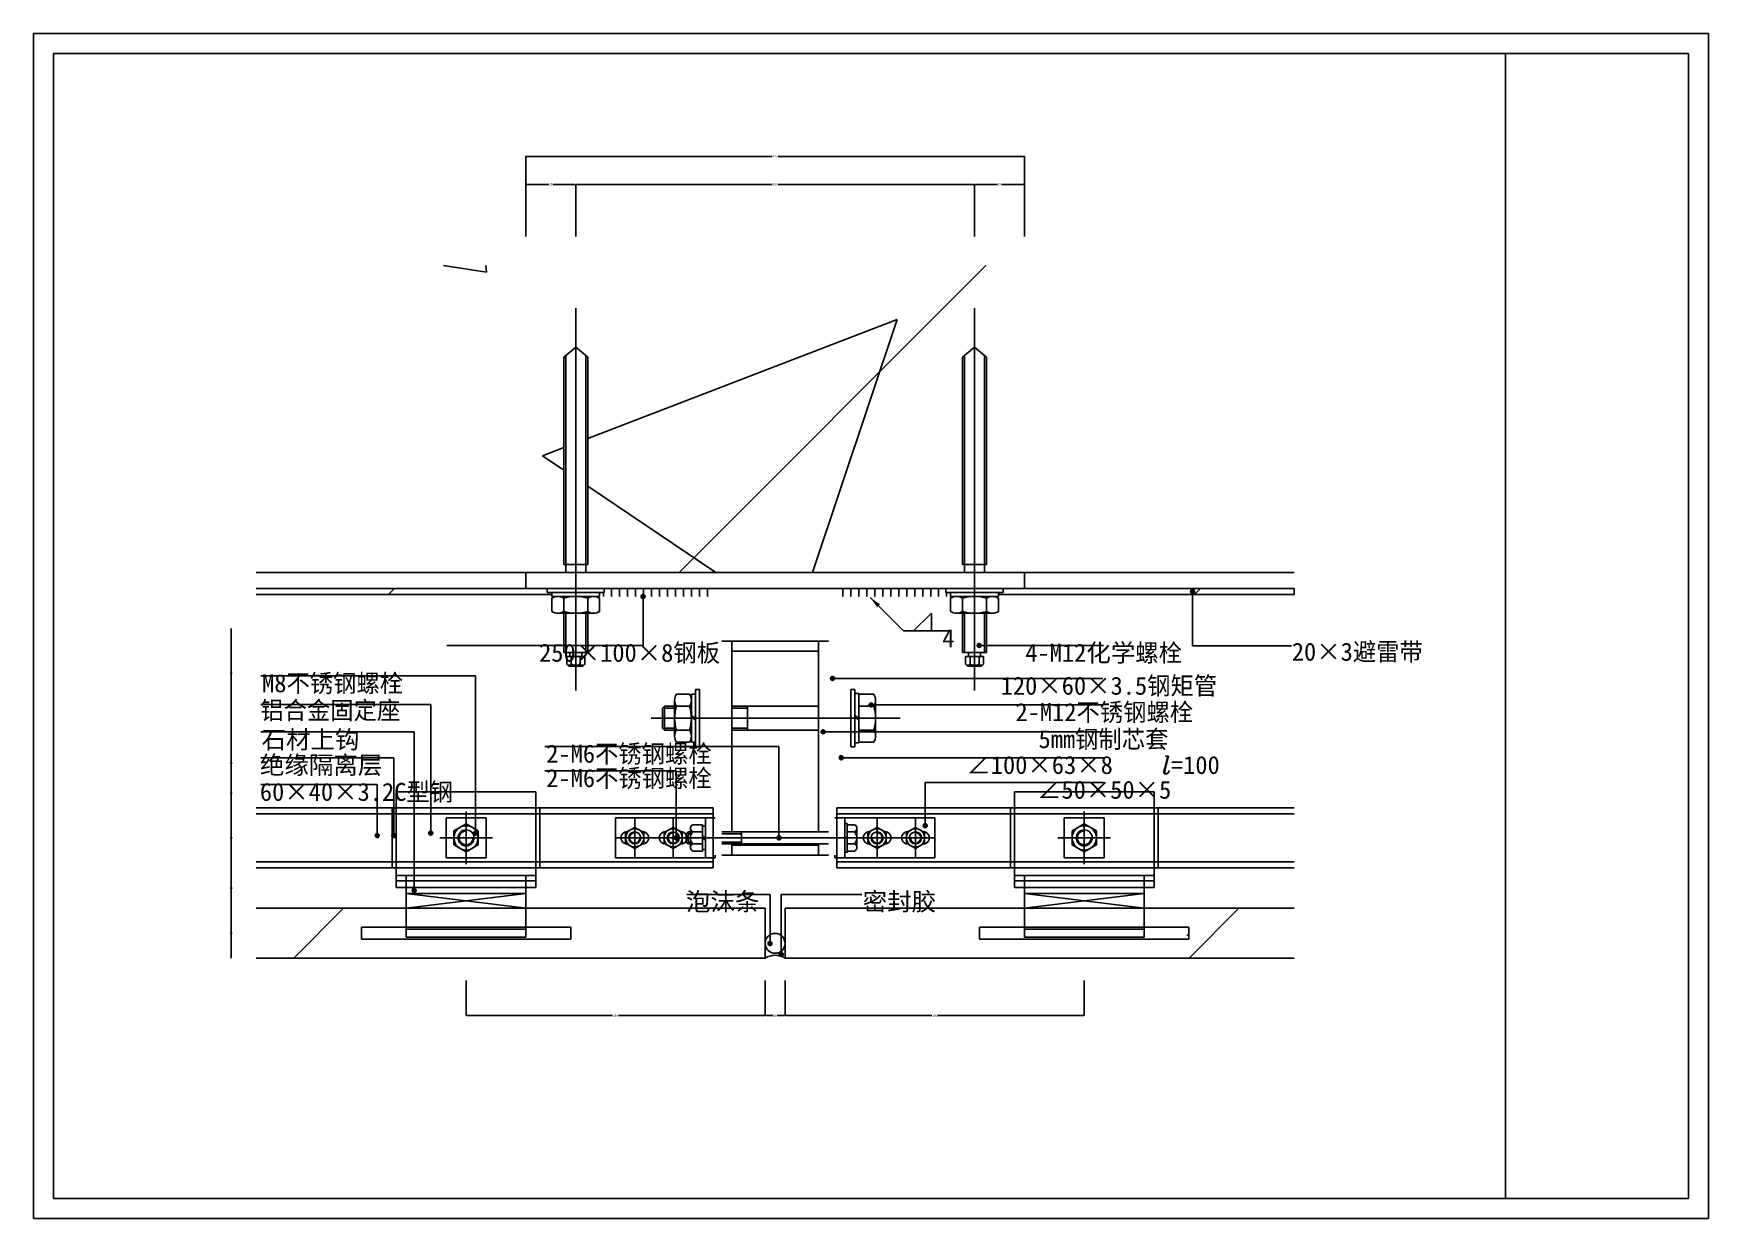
# Model space of a CAD drawing. Header units: metres. Extents: x 0 to 840, y 0 to 594.
import ezdxf

# ---------------------------------------------------------------- set-up
doc = ezdxf.new("R2010")
doc.units = ezdxf.units.M
for name, color, linetype in [('ASHADE', 1, 'Continuous'), ('图层1', 8, 'Continuous'), ('图框', 5, 'Continuous'), ('外形', 3, 'Continuous'), ('文字标注1', 4, 'Continuous'), ('轴线', 6, 'Continuous')]:
    doc.layers.add(name, color=color, linetype=linetype)
doc.dimstyles.get("Standard").update_dxf_attribs({"dimtxt": 2.5, "dimasz": 2.5, "dimexe": 1.25, "dimexo": 0.625, "dimtad": 1, "dimcen": 2.5, "dimazin": 3, "dimtfac": 1, "dimtmove": 0, "dimatfit": 3})

# ---------------------------------------------------------------- blocks, each defined once
blk = doc.blocks.new('_CLOSEDFILLED')
at = {"color": 0, "linetype": 'BYBLOCK'}
blk.add_solid([(-1, 0.2), (0, 0), (-1, -0.2)], dxfattribs=at)
blk = doc.blocks.new('*D1')
for p, q in [((216.93, 119.32), (216.93, 101.67)), ((366.93, 119.32), (366.93, 101.67)), ((217.18, 101.67), (290.43, 101.67)), ((293.43, 101.67), (366.68, 101.67))]:
    blk.add_line(p, q)
at = {"layer": 'Defpoints'}
for p in [(216.93, 119.32), (366.93, 119.32), (216.93, 101.67)]:
    blk.add_point(p, dxfattribs=at)
at = {"xscale": 0.25, "yscale": 0.25, "rotation": 180}
blk.add_blockref('_CLOSEDFILLED', (216.93, 101.67), dxfattribs=at)
at = {"xscale": 0.25, "yscale": 0.25}
blk.add_blockref('_CLOSEDFILLED', (366.93, 101.67), dxfattribs=at)
at = {"insert": (291.93, 101.67), "char_height": 1, "attachment_point": 5}
blk.add_mtext('150', dxfattribs=at)
blk = doc.blocks.new('*D2')
for p, q in [((366.93, 119.32), (366.93, 101.67)), ((376.93, 119.32), (376.93, 101.67)), ((367.18, 101.67), (370.93, 101.67)), ((372.93, 101.67), (376.68, 101.67))]:
    blk.add_line(p, q)
at = {"layer": 'Defpoints'}
for p in [(366.93, 119.32), (376.93, 119.32), (366.93, 101.67)]:
    blk.add_point(p, dxfattribs=at)
at = {"xscale": 0.25, "yscale": 0.25, "rotation": 180}
blk.add_blockref('_CLOSEDFILLED', (366.93, 101.67), dxfattribs=at)
at = {"xscale": 0.25, "yscale": 0.25}
blk.add_blockref('_CLOSEDFILLED', (376.93, 101.67), dxfattribs=at)
at = {"insert": (371.93, 101.67), "char_height": 1, "attachment_point": 5}
blk.add_mtext('10', dxfattribs=at)
blk = doc.blocks.new('*D3')
for p, q in [((376.93, 119.32), (376.93, 101.67)), ((526.93, 119.32), (526.93, 101.67)), ((377.18, 101.67), (450.43, 101.67)), ((453.43, 101.67), (526.68, 101.67))]:
    blk.add_line(p, q)
at = {"layer": 'Defpoints'}
for p in [(376.93, 119.32), (526.93, 119.32), (376.93, 101.67)]:
    blk.add_point(p, dxfattribs=at)
at = {"xscale": 0.25, "yscale": 0.25, "rotation": 180}
blk.add_blockref('_CLOSEDFILLED', (376.93, 101.67), dxfattribs=at)
at = {"xscale": 0.25, "yscale": 0.25}
blk.add_blockref('_CLOSEDFILLED', (526.93, 101.67), dxfattribs=at)
at = {"insert": (451.93, 101.67), "char_height": 1, "attachment_point": 5}
blk.add_mtext('150', dxfattribs=at)
blk = doc.blocks.new('*D4')
for p, q in [((99.2, 295.79), (99.2, 273.29)), ((98.95, 273.29), (98.7, 273.29)), ((99.2, 250.79), (99.2, 273.29)), ((99.2, 273.29), (99.2, 273.29)), ((99.45, 273.29), (99.7, 273.29))]:
    blk.add_line(p, q)
at = {"layer": 'Defpoints'}
for p in [(99.2, 295.79), (99.2, 273.29), (99.2, 250.79)]:
    blk.add_point(p, dxfattribs=at)
at = {"xscale": 0.25, "yscale": 0.25}
blk.add_blockref('_CLOSEDFILLED', (99.2, 273.29), dxfattribs=at)
at = {"xscale": 0.25, "yscale": 0.25, "rotation": 180}
blk.add_blockref('_CLOSEDFILLED', (99.2, 273.29), dxfattribs=at)
at = {"insert": (99.2, 274.415), "char_height": 1, "attachment_point": 5}
blk.add_mtext('0', dxfattribs=at)
blk = doc.blocks.new('*D5')
for p, q in [((99.2, 250.79), (99.2, 228.29)), ((98.95, 228.29), (98.7, 228.29)), ((99.2, 205.79), (99.2, 228.29)), ((99.2, 228.29), (99.2, 228.29)), ((99.45, 228.29), (99.7, 228.29))]:
    blk.add_line(p, q)
at = {"layer": 'Defpoints'}
for p in [(99.2, 250.79), (99.2, 228.29), (99.2, 205.79)]:
    blk.add_point(p, dxfattribs=at)
at = {"xscale": 0.25, "yscale": 0.25}
blk.add_blockref('_CLOSEDFILLED', (99.2, 228.29), dxfattribs=at)
at = {"xscale": 0.25, "yscale": 0.25, "rotation": 180}
blk.add_blockref('_CLOSEDFILLED', (99.2, 228.29), dxfattribs=at)
at = {"insert": (99.2, 229.415), "char_height": 1, "attachment_point": 5}
blk.add_mtext('0', dxfattribs=at)
blk = doc.blocks.new('*D6')
for p, q in [((99.2, 205.79), (99.2, 190.79)), ((98.95, 190.79), (98.7, 190.79)), ((99.2, 175.79), (99.2, 190.79)), ((99.2, 190.79), (99.2, 190.79)), ((99.45, 190.79), (99.7, 190.79))]:
    blk.add_line(p, q)
at = {"layer": 'Defpoints'}
for p in [(99.2, 205.79), (99.2, 190.79), (99.2, 175.79)]:
    blk.add_point(p, dxfattribs=at)
at = {"xscale": 0.25, "yscale": 0.25}
blk.add_blockref('_CLOSEDFILLED', (99.2, 190.79), dxfattribs=at)
at = {"xscale": 0.25, "yscale": 0.25, "rotation": 180}
blk.add_blockref('_CLOSEDFILLED', (99.2, 190.79), dxfattribs=at)
at = {"insert": (99.2, 191.915), "char_height": 1, "attachment_point": 5}
blk.add_mtext('0', dxfattribs=at)
blk = doc.blocks.new('*D7')
for p, q in [((99.2, 175.79), (99.2, 165.64)), ((98.95, 165.64), (98.7, 165.64)), ((99.2, 155.49), (99.2, 165.64)), ((99.2, 165.64), (99.2, 165.64)), ((99.45, 165.64), (99.7, 165.64))]:
    blk.add_line(p, q)
at = {"layer": 'Defpoints'}
for p in [(99.2, 175.79), (99.2, 165.64), (99.2, 155.49)]:
    blk.add_point(p, dxfattribs=at)
at = {"xscale": 0.25, "yscale": 0.25}
blk.add_blockref('_CLOSEDFILLED', (99.2, 165.64), dxfattribs=at)
at = {"xscale": 0.25, "yscale": 0.25, "rotation": 180}
blk.add_blockref('_CLOSEDFILLED', (99.2, 165.64), dxfattribs=at)
at = {"insert": (99.2, 166.765), "char_height": 1, "attachment_point": 5}
blk.add_mtext('0', dxfattribs=at)
blk = doc.blocks.new('*D8')
for p, q in [((99.2, 155.49), (99.2, 142.99)), ((98.95, 142.99), (98.7, 142.99)), ((99.2, 130.49), (99.2, 142.99)), ((99.2, 142.99), (99.2, 142.99)), ((99.45, 142.99), (99.7, 142.99))]:
    blk.add_line(p, q)
at = {"layer": 'Defpoints'}
for p in [(99.2, 155.49), (99.2, 142.99), (99.2, 130.49)]:
    blk.add_point(p, dxfattribs=at)
at = {"xscale": 0.25, "yscale": 0.25}
blk.add_blockref('_CLOSEDFILLED', (99.2, 142.99), dxfattribs=at)
at = {"xscale": 0.25, "yscale": 0.25, "rotation": 180}
blk.add_blockref('_CLOSEDFILLED', (99.2, 142.99), dxfattribs=at)
at = {"insert": (99.2, 144.115), "char_height": 1, "attachment_point": 5}
blk.add_mtext('0', dxfattribs=at)
blk = doc.blocks.new('*D9')
for p, q in [((99.2, 295.79), (99.2, 213.14)), ((98.95, 213.14), (98.7, 213.14)), ((99.2, 130.49), (99.2, 213.14)), ((99.2, 213.14), (99.2, 213.14)), ((99.45, 213.14), (99.7, 213.14))]:
    blk.add_line(p, q)
at = {"layer": 'Defpoints'}
for p in [(99.2, 295.79), (99.2, 213.14), (99.2, 130.49)]:
    blk.add_point(p, dxfattribs=at)
at = {"xscale": 0.25, "yscale": 0.25}
blk.add_blockref('_CLOSEDFILLED', (99.2, 213.14), dxfattribs=at)
at = {"xscale": 0.25, "yscale": 0.25, "rotation": 180}
blk.add_blockref('_CLOSEDFILLED', (99.2, 213.14), dxfattribs=at)
at = {"insert": (99.2, 214.265), "char_height": 1, "attachment_point": 5}
blk.add_mtext('0', dxfattribs=at)
blk = doc.blocks.new('*D10')
for p, q in [((246.93, 492.29), (246.93, 518.38)), ((247.18, 518.38), (258.43, 518.38)), ((260.43, 518.38), (271.68, 518.38)), ((271.93, 492.29), (271.93, 518.38))]:
    blk.add_line(p, q)
at = {"layer": 'Defpoints'}
for p in [(246.93, 518.38), (246.93, 492.29), (271.93, 492.29)]:
    blk.add_point(p, dxfattribs=at)
at = {"xscale": 0.25, "yscale": 0.25, "rotation": 180}
blk.add_blockref('_CLOSEDFILLED', (246.93, 518.38), dxfattribs=at)
at = {"xscale": 0.25, "yscale": 0.25}
blk.add_blockref('_CLOSEDFILLED', (271.93, 518.38), dxfattribs=at)
at = {"insert": (259.43, 518.38), "char_height": 1, "attachment_point": 5}
blk.add_mtext('25', dxfattribs=at)
blk = doc.blocks.new('*D11')
for p, q in [((271.93, 492.29), (271.93, 518.38)), ((272.18, 518.38), (370.43, 518.38)), ((373.43, 518.38), (471.68, 518.38)), ((471.93, 492.29), (471.93, 518.38))]:
    blk.add_line(p, q)
at = {"layer": 'Defpoints'}
for p in [(271.93, 518.38), (271.93, 492.29), (471.93, 492.29)]:
    blk.add_point(p, dxfattribs=at)
at = {"xscale": 0.25, "yscale": 0.25, "rotation": 180}
blk.add_blockref('_CLOSEDFILLED', (271.93, 518.38), dxfattribs=at)
at = {"xscale": 0.25, "yscale": 0.25}
blk.add_blockref('_CLOSEDFILLED', (471.93, 518.38), dxfattribs=at)
at = {"insert": (371.93, 518.38), "char_height": 1, "attachment_point": 5}
blk.add_mtext('200', dxfattribs=at)
blk = doc.blocks.new('*D12')
for p, q in [((471.93, 492.29), (471.93, 518.38)), ((472.18, 518.38), (483.43, 518.38)), ((485.43, 518.38), (496.68, 518.38)), ((496.93, 492.29), (496.93, 518.38))]:
    blk.add_line(p, q)
at = {"layer": 'Defpoints'}
for p in [(471.93, 518.38), (471.93, 492.29), (496.93, 492.29)]:
    blk.add_point(p, dxfattribs=at)
at = {"xscale": 0.25, "yscale": 0.25, "rotation": 180}
blk.add_blockref('_CLOSEDFILLED', (471.93, 518.38), dxfattribs=at)
at = {"xscale": 0.25, "yscale": 0.25}
blk.add_blockref('_CLOSEDFILLED', (496.93, 518.38), dxfattribs=at)
at = {"insert": (484.43, 518.38), "char_height": 1, "attachment_point": 5}
blk.add_mtext('25', dxfattribs=at)
blk = doc.blocks.new('*D13')
for p, q in [((370.43, 532.38), (246.68, 532.38)), ((246.93, 492.29), (246.93, 532.38)), ((497.18, 532.38), (373.43, 532.38)), ((496.93, 492.29), (496.93, 532.38))]:
    blk.add_line(p, q)
at = {"layer": 'Defpoints'}
for p in [(496.93, 532.38), (246.93, 492.29), (496.93, 492.29)]:
    blk.add_point(p, dxfattribs=at)
at = {"xscale": 0.25, "yscale": 0.25}
blk.add_blockref('_CLOSEDFILLED', (246.93, 532.38), dxfattribs=at)
at = {"xscale": 0.25, "yscale": 0.25, "rotation": 180}
blk.add_blockref('_CLOSEDFILLED', (496.93, 532.38), dxfattribs=at)
at = {"insert": (371.93, 532.38), "char_height": 1, "attachment_point": 5}
blk.add_mtext('250', dxfattribs=at)

msp = doc.modelspace()

# ---------------------------------------------------------------- hatches: boundary and pattern name
at = {"layer": 'ASHADE'}
h = msp.add_hatch(dxfattribs=at)
h.set_pattern_fill('SOLID')
h.paths.add_polyline_path([(304.67, 311.82, 1), (306.67, 311.82, 1)])
h = msp.add_hatch(dxfattribs=at)
h.set_pattern_fill('SOLID')
h.paths.add_polyline_path([(580.31, 314.24, 1), (582.31, 314.24, 1)])
h = msp.add_hatch(dxfattribs=at)
h.set_pattern_fill('SOLID')
h.paths.add_polyline_path([(473.21, 287.25, 1), (475.21, 287.25, 1)])
h = msp.add_hatch(dxfattribs=at)
h.set_pattern_fill('SOLID')
h.paths.add_polyline_path([(399.71, 270.72, 1), (401.71, 270.72, 1)])
h = msp.add_hatch(dxfattribs=at)
h.set_pattern_fill('SOLID')
h.paths.add_polyline_path([(419.06, 257.48, 1), (421.06, 257.48, 1)])
h = msp.add_hatch(dxfattribs=at)
h.set_pattern_fill('SOLID')
h.paths.add_polyline_path([(395, 243.96, 1), (397, 243.96, 1)])
h = msp.add_hatch(dxfattribs=at)
h.set_pattern_fill('SOLID')
h.paths.add_polyline_path([(404.07, 230.99, 1), (406.07, 230.99, 1)])
h = msp.add_hatch(dxfattribs=at)
h.set_pattern_fill('SOLID')
h.paths.add_polyline_path([(198.18, 193.17, 1), (200.18, 193.17, 1)])
h = msp.add_hatch(dxfattribs=at)
h.set_pattern_fill('SOLID')
h.paths.add_polyline_path([(220.67, 193.17, 1), (222.67, 193.17, 1)])
h = msp.add_hatch(dxfattribs=at)
h.set_pattern_fill('SOLID')
h.paths.add_polyline_path([(446.19, 196.88, 1), (448.19, 196.88, 1)])
h = msp.add_hatch(dxfattribs=at)
h.set_pattern_fill('SOLID')
h.paths.add_polyline_path([(171.38, 191.96, 1), (173.38, 191.96, 1)])
h = msp.add_hatch(dxfattribs=at)
h.set_pattern_fill('SOLID')
h.paths.add_polyline_path([(179.67, 191.96, 1), (181.67, 191.96, 1)])
h = msp.add_hatch(dxfattribs=at)
h.set_pattern_fill('SOLID')
h.paths.add_polyline_path([(321.35, 190.79, 1), (323.35, 190.79, 1)])
h = msp.add_hatch(dxfattribs=at)
h.set_pattern_fill('SOLID')
h.paths.add_polyline_path([(372.84, 190.79, 1), (374.84, 190.79, 1)])
h = msp.add_hatch(dxfattribs=at)
h.set_pattern_fill('SOLID')
h.paths.add_polyline_path([(189.93, 164.43, 1), (191.93, 164.43, 1)])
h = msp.add_hatch(dxfattribs=at)
h.set_pattern_fill('SOLID')
h.paths.add_polyline_path([(368.37, 137.84, 1), (370.37, 137.84, 1)])
h = msp.add_hatch(dxfattribs=at)
h.set_pattern_fill('SOLID')
h.paths.add_polyline_path([(375.98, 132.43, -1), (373.98, 132.43, -1)])
at = {"layer": '图层1'}
h = msp.add_hatch(dxfattribs=at)
h.set_pattern_fill('ANSI31', scale=200)
h.paths.add_polyline_path([(465.93, 431.79), (471.93, 436.79), (477.93, 431.79), (477.93, 327.79), (476.93, 327.79), (476.93, 323.79), (632.22, 323.79), (632.22, 477.66), (111.63, 477.66), (111.63, 323.79), (266.93, 323.79), (266.93, 327.79), (265.93, 327.79), (265.93, 431.79), (271.93, 436.79), (277.93, 431.79), (277.93, 327.79), (276.93, 327.79), (276.93, 323.79), (466.93, 323.79), (466.93, 327.79), (465.93, 327.79)])
h = msp.add_hatch(dxfattribs=at)
h.set_pattern_fill('AR-CONC', scale=10)
h.paths.add_polyline_path([(465.93, 431.79), (471.93, 436.79), (477.93, 431.79), (477.93, 327.79), (476.93, 327.79), (476.93, 323.79), (632.22, 323.79), (632.22, 477.66), (111.63, 477.66), (111.63, 323.79), (266.93, 323.79), (266.93, 327.79), (265.93, 327.79), (265.93, 431.79), (271.93, 436.79), (277.93, 431.79), (277.93, 327.79), (276.93, 327.79), (276.93, 323.79), (466.93, 323.79), (466.93, 327.79), (465.93, 327.79)])
h = msp.add_hatch(dxfattribs=at)
h.set_pattern_fill('ANSI31', scale=30)
h.paths.add_polyline_path([(161.54, 314.24, 0.41), (162.54, 313.24), (162.54, 312.79), (111.63, 312.79), (111.63, 315.79), (246.93, 315.79), (257.61, 315.79), (257.61, 313.79), (259.94, 313.79), (259.94, 312.79), (162.54, 312.79), (162.54, 313.24, 0.41), (163.54, 314.24, 1)])
h = msp.add_hatch(dxfattribs=at)
h.set_pattern_fill('ANSI31', scale=30)
h.paths.add_polyline_path([(582.31, 314.24, -0.41), (581.31, 313.24), (581.31, 312.79), (632.22, 312.79), (632.22, 315.79), (496.93, 315.79), (486.24, 315.79), (486.24, 313.79), (483.91, 313.79), (483.91, 312.79), (581.31, 312.79), (581.31, 313.24, -0.41), (580.31, 314.24, -1)])
h = msp.add_hatch(dxfattribs=at)
h.set_pattern_fill('ANSI33', scale=50)
h.paths.add_polyline_path([(366.93, 155.49), (246.93, 155.49), (246.93, 145.99), (269.43, 145.99), (269.43, 139.99), (164.43, 139.99), (164.43, 145.99), (186.93, 145.99), (186.93, 155.49), (111.63, 155.49), (111.63, 130.49), (366.93, 130.49)])
h = msp.add_hatch(dxfattribs=at)
h.set_pattern_fill('ANSI33', scale=50)
h.paths.add_polyline_path([(474.43, 145.99), (496.93, 145.99), (496.93, 155.49), (376.93, 155.49), (376.93, 130.49), (632.22, 130.49), (632.22, 155.49), (556.93, 155.49), (556.93, 145.99), (579.43, 145.99), (579.43, 139.99), (474.43, 139.99)])
h = msp.add_hatch(dxfattribs=at)
h.set_pattern_fill('AR-SAND')
h.paths.add_polyline_path([(269.43, 145.99), (246.93, 145.99), (246.93, 140.99), (186.93, 140.99), (186.93, 145.99), (164.43, 145.99), (164.43, 139.99), (269.43, 139.99)])
h = msp.add_hatch(dxfattribs=at)
h.set_pattern_fill('ANSI37', scale=20)
h.paths.add_polyline_path([(366.93, 137.92, 1), (376.93, 137.92, 1)])
h = msp.add_hatch(dxfattribs=at)
h.set_pattern_fill('AR-SAND')
h.paths.add_polyline_path([(579.43, 145.99), (556.93, 145.99), (556.93, 140.99), (496.93, 140.99), (496.93, 145.99), (474.43, 145.99), (474.43, 139.99), (579.43, 139.99)])
h = msp.add_hatch(dxfattribs=at)
h.set_pattern_fill('AR-SAND')
h.paths.add_polyline_path([(376.93, 137.92, -1), (366.93, 137.92), (366.93, 130.49, -0.29), (376.93, 130.49)])

# ---------------------------------------------------------------- linework, layer by layer
for p, q in [((271.93, 436.79), (265.93, 431.79)), ((265.93, 327.79), (265.93, 431.79)), ((266.93, 323.79), (266.93, 432.63)), ((277.93, 431.79), (271.93, 436.79)), ((276.93, 323.79), (276.93, 432.63)), ((277.93, 327.79), (277.93, 431.79)), ((465.93, 431.79), (471.93, 436.79)), ((465.93, 327.79), (465.93, 431.79)), ((466.93, 323.79), (466.93, 432.63)), ((471.93, 436.79), (477.93, 431.79)), ((476.93, 323.79), (476.93, 432.63)), ((477.93, 327.79), (477.93, 431.79)), ((277.93, 327.79), (265.93, 327.79)), ((465.93, 327.79), (477.93, 327.79)), ((257.61, 315.79), (286.24, 315.79)), ((257.61, 313.79), (257.61, 315.79)), ((257.61, 313.79), (286.24, 313.79)), ((259.94, 311.79), (259.94, 313.79)), ((259.94, 311.79), (283.91, 311.79)), ((259.94, 304.26), (259.94, 310.93)), ((265.93, 304.26), (265.93, 310.93)), ((277.92, 304.26), (277.92, 310.93)), ((283.91, 311.79), (283.91, 313.79)), ((283.91, 304.26), (283.91, 310.93)), ((286.24, 313.79), (286.24, 315.79)), ((486.24, 315.79), (457.61, 315.79)), ((457.61, 313.79), (457.61, 315.79)), ((486.24, 313.79), (457.61, 313.79)), ((459.94, 311.79), (459.94, 313.79)), ((483.91, 311.79), (459.94, 311.79)), ((459.94, 304.26), (459.94, 310.93)), ((465.93, 304.26), (465.93, 310.93)), ((477.92, 304.26), (477.92, 310.93)), ((483.91, 311.79), (483.91, 313.79)), ((483.91, 304.26), (483.91, 310.93)), ((486.24, 313.79), (486.24, 315.79)), ((262.93, 303.39), (280.92, 303.39)), ((265.93, 283.79), (265.93, 303.39)), ((266.93, 283.79), (266.93, 303.39)), ((276.93, 283.79), (276.93, 303.39)), ((277.93, 283.79), (277.93, 303.39)), ((480.92, 303.39), (462.93, 303.39)), ((465.93, 283.79), (465.93, 303.39)), ((466.93, 283.79), (466.93, 303.39)), ((476.93, 283.79), (476.93, 303.39)), ((477.93, 283.79), (477.93, 303.39)), ((345.13, 289.39), (398.73, 289.39)), ((350.13, 289.39), (350.13, 193.79)), ((393.73, 289.39), (393.73, 193.79)), ((277.93, 283.79), (265.93, 283.79)), ((267.43, 277.79), (267.43, 281.79)), ((276.43, 281.79), (267.43, 281.79)), ((268.43, 276.79), (267.43, 277.79)), ((268.93, 283.79), (268.93, 281.79)), ((269.68, 277.79), (269.68, 281.79)), ((274.18, 277.79), (274.18, 281.79)), ((274.93, 283.79), (274.93, 281.79)), ((276.43, 277.79), (275.43, 276.79)), ((276.43, 277.79), (276.43, 281.79)), ((350.13, 284.39), (393.73, 284.39)), ((465.93, 283.79), (477.93, 283.79)), ((467.43, 281.79), (476.43, 281.79)), ((467.43, 277.79), (467.43, 281.79)), ((467.43, 277.79), (468.43, 276.79)), ((468.93, 283.79), (468.93, 281.79)), ((469.68, 277.79), (469.68, 281.79)), ((474.18, 277.79), (474.18, 281.79)), ((474.93, 283.79), (474.93, 281.79)), ((475.43, 276.79), (476.43, 277.79)), ((476.43, 277.79), (476.43, 281.79)), ((275.43, 276.79), (268.43, 276.79)), ((468.43, 276.79), (475.43, 276.79)), ((322.39, 262.78), (329.06, 262.78)), ((329.93, 262.78), (329.93, 238.8)), ((329.93, 262.78), (331.93, 262.78)), ((331.93, 265.1), (331.93, 236.48)), ((331.93, 265.1), (333.93, 265.1)), ((333.93, 265.1), (333.93, 236.48)), ((411.93, 265.1), (409.93, 265.1)), ((409.93, 265.1), (409.93, 236.48)), ((411.93, 265.1), (411.93, 236.48)), ((413.93, 263.15), (411.93, 263.15)), ((413.93, 263.15), (413.93, 238.43)), ((421.46, 262.78), (413.93, 262.78)), ((315.48, 255.79), (316.48, 256.79)), ((315.48, 255.79), (315.48, 245.79)), ((316.48, 256.79), (321.53, 256.79)), ((316.48, 256.79), (316.48, 244.79)), ((316.48, 255.79), (321.53, 255.79)), ((321.53, 259.78), (321.53, 241.8)), ((322.39, 256.79), (329.06, 256.79)), ((329.93, 252.18), (331.93, 250.79)), ((350.13, 256.79), (393.73, 256.79)), ((350.13, 255.79), (358.13, 255.79)), ((358.13, 256.79), (358.13, 244.79)), ((411.93, 252.18), (413.93, 250.79)), ((421.46, 256.79), (413.93, 256.79)), ((422.33, 259.78), (422.33, 241.8)), ((315.48, 245.79), (316.48, 244.79)), ((316.48, 245.79), (321.53, 245.79)), ((316.48, 244.79), (321.53, 244.79)), ((322.39, 244.8), (329.06, 244.8)), ((329.93, 251.27), (331.93, 249.89)), ((350.13, 245.79), (358.13, 245.79)), ((350.13, 244.79), (393.73, 244.79)), ((411.93, 251.27), (413.93, 249.89)), ((421.46, 244.8), (413.93, 244.8)), ((322.39, 238.8), (329.06, 238.8)), ((329.93, 238.8), (331.93, 238.8)), ((331.93, 236.48), (333.93, 236.48)), ((411.93, 236.48), (409.93, 236.48)), ((413.93, 238.43), (411.93, 238.43)), ((421.46, 238.8), (413.93, 238.8)), ((340.93, 200.79), (341.93, 200.79)), ((345.13, 193.79), (398.73, 193.79)), ((355.12, 193.79), (355.12, 187.79)), ((402.93, 200.79), (401.93, 200.79)), ((345.13, 192.89), (355.12, 192.89)), ((345.13, 188.69), (355.12, 188.69)), ((345.13, 187.79), (398.73, 187.79)), ((350.13, 187.79), (350.13, 182.19)), ((350.13, 187.19), (393.73, 187.19)), ((393.73, 187.79), (393.73, 182.19)), ((340.93, 180.79), (341.93, 180.79)), ((341.93, 182.19), (341.93, 180.79)), ((345.13, 182.19), (398.73, 182.19)), ((401.93, 182.19), (401.93, 180.79)), ((402.93, 180.79), (401.93, 180.79)), ((186.93, 145.99), (164.43, 145.99)), ((164.43, 145.99), (164.43, 139.99)), ((269.43, 145.99), (246.93, 145.99)), ((269.43, 145.99), (269.43, 139.99)), ((474.43, 145.99), (496.93, 145.99)), ((474.43, 145.99), (474.43, 139.99)), ((556.93, 145.99), (579.43, 145.99)), ((579.43, 145.99), (579.43, 139.99)), ((269.43, 139.99), (164.43, 139.99)), ((474.43, 139.99), (579.43, 139.99))]:
    msp.add_line(p, q)
for points in [[(210.83, 187.27), (210.83, 194.31), (216.93, 197.83), (223.02, 194.31), (223.02, 187.27), (216.93, 183.75)], [(296.95, 188.15), (296.95, 193.43), (301.53, 196.07), (306.1, 193.43), (306.1, 188.15), (301.53, 185.51)], [(325.37, 188.15), (325.37, 193.43), (320.8, 196.07), (316.23, 193.43), (316.23, 188.15), (320.8, 185.51)], [(418.48, 188.15), (418.48, 193.43), (423.05, 196.07), (427.62, 193.43), (427.62, 188.15), (423.05, 185.51)], [(446.9, 188.15), (446.9, 193.43), (442.32, 196.07), (437.75, 193.43), (437.75, 188.15), (442.32, 185.51)], [(533.02, 187.27), (533.02, 194.31), (526.93, 197.83), (520.83, 194.31), (520.83, 187.27), (526.93, 183.75)]]:
    msp.add_lwpolyline(points, close=True)
for centre, radius in [((216.93, 190.79), 6.1), ((216.93, 190.79), 4), ((301.53, 190.79), 4.57), ((301.53, 190.79), 3), ((320.8, 190.79), 4.57), ((320.8, 190.79), 3), ((423.05, 190.79), 4.57), ((423.05, 190.79), 3), ((442.32, 190.79), 4.57), ((442.32, 190.79), 3), ((526.93, 190.79), 6.1), ((526.93, 190.79), 4), ((371.93, 137.92), 5)]:
    msp.add_circle(centre, radius)
for centre, radius, start, end in [((262.93, 306.16), 5.63, 57.86, 122.14), ((271.93, 290.55), 21.24, 73.61, 106.39), ((280.92, 306.16), 5.63, 57.86, 122.14), ((462.93, 306.16), 5.63, 57.86, 122.14), ((471.93, 290.55), 21.24, 73.61, 106.39), ((480.92, 306.16), 5.63, 57.86, 122.14), ((262.93, 309.03), 5.63, 237.86, 302.14), ((271.93, 324.64), 21.24, 253.61, 286.39), ((277.92, 304.26), 0, 25.73, 90), ((280.92, 309.03), 5.63, 237.86, 302.14), ((462.93, 309.03), 5.63, 237.86, 302.14), ((465.93, 304.26), 0, 90, 154.27), ((471.93, 324.64), 21.24, 253.61, 286.39), ((480.92, 309.03), 5.63, 237.86, 302.14), ((268.55, 278.81), 1.52, 222.07, 317.93), ((271.93, 282.61), 5.31, 244.94, 295.06), ((275.3, 278.81), 1.52, 222.07, 317.93), ((468.55, 278.81), 1.52, 222.07, 317.93), ((471.93, 282.61), 5.31, 244.94, 295.06), ((475.3, 278.81), 1.52, 222.07, 317.93), ((327.16, 259.78), 5.63, 147.86, 212.14), ((324.29, 259.78), 5.63, 327.86, 32.14), ((416.69, 259.78), 5.63, 327.86, 32.14), ((342.77, 250.79), 21.24, 163.61, 196.39), ((308.68, 250.79), 21.24, 343.61, 16.39), ((401.08, 250.79), 21.24, 343.61, 16.39), ((327.16, 241.8), 5.63, 147.86, 212.14), ((322.39, 244.8), 0, 295.73, 0), ((324.29, 241.8), 5.63, 327.86, 32.14), ((416.69, 241.8), 5.63, 327.86, 32.14), ((421.46, 244.8), 0, 180, 244.27), ((371.93, 122.48), 9.44, 58.03, 121.97)]:
    msp.add_arc(centre, radius, start, end)
at = {"layer": 'ASHADE'}
for p, q in [((305.67, 311.82), (305.67, 287.25)), ((419.59, 311.34), (436.37, 294.56)), ((581.31, 314.24), (581.31, 287.1)), ((450.27, 303.49), (441.34, 294.56)), ((450.27, 294.56), (450.27, 303.49)), ((459.65, 294.56), (436.37, 294.56)), ((207.27, 287.25), (305.67, 287.25)), ((536.58, 287.25), (474.21, 287.25)), ((630.83, 287.1), (581.31, 287.1)), ((113.93, 271.96), (221.67, 271.96)), ((221.67, 193.17), (221.67, 271.96)), ((536.26, 270.72), (400.71, 270.72)), ((113.93, 257.73), (199.18, 257.73)), ((199.18, 193.17), (199.18, 257.73)), ((536.58, 257.48), (420.06, 257.48)), ((113.93, 243.89), (190.93, 243.89)), ((190.93, 164.43), (190.93, 243.89)), ((536.58, 243.96), (396, 243.96)), ((256.43, 236.65), (373.84, 236.65)), ((373.84, 190.79), (373.84, 236.65)), ((113.93, 230.85), (180.67, 230.85)), ((180.67, 191.96), (180.67, 230.85)), ((536.58, 230.99), (405.07, 230.99)), ((256.43, 224.4), (322.35, 224.4)), ((322.35, 190.79), (322.35, 224.4)), ((536.58, 218.58), (447.19, 218.58)), ((447.19, 196.88), (447.19, 218.58)), ((113.93, 217.55), (172.38, 217.55)), ((172.38, 191.96), (172.38, 217.55)), ((186.93, 171.99), (246.93, 171.99)), ((186.93, 140.99), (186.93, 171.99)), ((246.93, 140.99), (246.93, 171.99)), ((496.93, 140.99), (496.93, 171.99)), ((556.93, 171.99), (496.93, 171.99)), ((556.93, 140.99), (556.93, 171.99)), ((327.59, 162.39), (369.37, 162.39)), ((369.37, 137.84), (369.37, 162.39)), ((415.47, 162.39), (374.98, 162.39)), ((374.98, 132.43), (374.98, 162.39)), ((246.93, 140.99), (186.93, 140.99)), ((496.93, 140.99), (556.93, 140.99))]:
    msp.add_line(p, q, dxfattribs=at)
for centre in [(305.67, 311.82), (581.31, 314.24), (474.21, 287.25), (400.71, 270.72), (420.06, 257.48), (396, 243.96), (405.07, 230.99), (199.18, 193.17), (221.67, 193.17), (447.19, 196.88), (172.38, 191.96), (180.67, 191.96), (322.35, 190.79), (373.84, 190.79), (190.93, 164.43), (369.37, 137.84), (374.98, 132.43)]:
    msp.add_circle(centre, 1, dxfattribs=at)
for centre, radius, start, end in [((216.93, 190.79), 3.5, 90, 360), ((301.53, 190.79), 2.63, 90, 0), ((320.8, 190.79), 2.63, 90, 0), ((423.05, 190.79), 2.63, 180, 90), ((442.32, 190.79), 2.63, 180, 90), ((526.93, 190.79), 3.5, 90, 0)]:
    msp.add_arc(centre, radius, start, end, dxfattribs=at)
msp.add_solid([(423.12, 306.39), (424.54, 307.81), (419.59, 311.34)], dxfattribs=at)
at = {"layer": '图层1'}
for p, q in [((0, 594), (0, 0)), ((840, 594), (0, 594)), ((840, 0), (840, 594)), ((285.93, 313.79), (285.93, 311.79)), ((289.93, 315.79), (289.93, 311.79)), ((293.93, 315.79), (293.93, 311.79)), ((297.93, 315.79), (297.93, 311.79)), ((301.93, 315.79), (301.93, 311.79)), ((305.93, 315.79), (305.93, 311.79)), ((309.93, 315.79), (309.93, 311.79)), ((313.93, 315.79), (313.93, 311.79)), ((317.93, 315.79), (317.93, 311.79)), ((321.93, 315.79), (321.93, 311.79)), ((325.93, 315.79), (325.93, 311.79)), ((329.93, 315.79), (329.93, 311.79)), ((333.93, 315.79), (333.93, 311.79)), ((337.93, 315.79), (337.93, 311.79)), ((405.93, 315.79), (405.93, 311.79)), ((409.93, 315.79), (409.93, 311.79)), ((413.93, 315.79), (413.93, 311.79)), ((417.93, 315.79), (417.93, 311.79)), ((421.93, 315.79), (421.93, 311.79)), ((425.93, 315.79), (425.93, 311.79)), ((429.93, 315.79), (429.93, 311.79)), ((433.93, 315.79), (433.93, 311.79)), ((437.93, 315.79), (437.93, 311.79)), ((441.93, 315.79), (441.93, 311.79)), ((445.93, 315.79), (445.93, 311.79)), ((449.93, 315.79), (449.93, 311.79)), ((453.93, 315.79), (453.93, 311.79)), ((457.93, 313.79), (457.93, 311.79)), ((632.22, 312.79), (632.22, 315.79)), ((340.93, 202.79), (111.63, 202.79)), ((179.93, 205.79), (179.93, 175.79)), ((251.93, 205.79), (181.93, 205.79)), ((253.93, 205.79), (253.93, 175.79)), ((402.93, 202.79), (632.22, 202.79)), ((489.93, 205.79), (489.93, 175.79)), ((491.93, 205.79), (561.93, 205.79)), ((563.93, 205.79), (563.93, 175.79)), ((291.93, 200.79), (291.93, 180.79)), ((340.93, 200.79), (291.93, 200.79)), ((328.23, 193.79), (327.33, 192.89)), ((328.23, 193.79), (329.43, 193.79)), ((328.23, 187.79), (328.23, 193.79)), ((329.43, 185.99), (329.43, 195.59)), ((335.43, 197.39), (330.63, 197.39)), ((335.43, 193.79), (330.63, 193.79)), ((335.43, 184.19), (335.43, 197.39)), ((336.93, 196.58), (335.43, 196.58)), ((335.43, 185), (335.43, 196.58)), ((336.93, 200.79), (336.93, 180.79)), ((402.93, 200.79), (451.93, 200.79)), ((406.93, 200.79), (406.93, 180.79)), ((406.93, 197.98), (408.13, 197.98)), ((406.93, 197.98), (406.93, 183.58)), ((408.13, 197.38), (411.73, 197.38)), ((412.93, 185.98), (412.93, 195.58)), ((451.93, 200.79), (451.93, 180.79)), ((327.33, 188.69), (327.33, 192.89)), ((327.33, 188.69), (328.23, 187.79)), ((328.23, 192.89), (329.43, 192.89)), ((328.23, 188.69), (329.43, 188.69)), ((328.23, 187.79), (329.43, 187.79)), ((335.43, 187.79), (330.63, 187.79)), ((336.93, 190.78), (335.43, 191.84)), ((336.93, 189.72), (335.43, 190.79)), ((336.93, 185), (335.43, 185)), ((340.93, 178.79), (111.63, 178.79)), ((340.93, 180.79), (291.93, 180.79)), ((335.43, 184.19), (330.63, 184.19)), ((402.93, 180.79), (451.93, 180.79)), ((402.93, 178.79), (632.22, 178.79)), ((408.13, 184.18), (411.73, 184.18)), ((251.93, 175.79), (181.93, 175.79)), ((246.93, 169.19), (186.93, 169.19)), ((491.93, 175.79), (561.93, 175.79)), ((496.93, 169.19), (556.93, 169.19)), ((246.93, 165.99), (186.93, 165.99)), ((186.93, 162.99), (246.93, 155.49)), ((246.93, 162.99), (186.93, 155.49)), ((186.93, 162.99), (246.93, 162.99)), ((496.93, 165.99), (556.93, 165.99)), ((556.93, 162.99), (496.93, 162.99)), ((496.93, 162.99), (556.93, 155.49)), ((556.93, 162.99), (496.93, 155.49)), ((186.93, 155.49), (246.93, 155.49)), ((556.93, 155.49), (496.93, 155.49)), ((246.93, 145.99), (186.93, 145.99)), ((246.93, 144.99), (186.93, 144.99)), ((496.93, 145.99), (556.93, 145.99)), ((496.93, 144.99), (556.93, 144.99)), ((0, 0), (840, 0))]:
    msp.add_line(p, q, dxfattribs=at)
for points in [[(330.63, 197.39, 0.67), (330.63, 193.79, 0.4), (330.63, 187.79, 0.67), (330.63, 184.19)], [(408.13, 187.78), (411.73, 187.78, 0.4), (411.73, 193.78), (408.13, 193.78)]]:
    msp.add_lwpolyline(points, format="xyb", dxfattribs=at)
msp.add_lwpolyline([(406.93, 183.58), (408.13, 183.58), (408.13, 197.98)], dxfattribs=at)
for centre, radius, start, end in [((297.65, 190.79), 3.05, 89.59, 270.41), ((305.4, 190.79), 3.05, 269.59, 90.41), ((316.92, 190.79), 3.05, 89.59, 270.41), ((324.68, 190.79), 3.05, 269.59, 90.41), ((410.98, 195.58), 1.95, 292.62, 67.38), ((419.17, 190.79), 3.05, 89.59, 270.41), ((426.93, 190.79), 3.05, 269.59, 90.41), ((438.45, 190.79), 3.05, 89.59, 270.41), ((446.2, 190.79), 3.05, 269.59, 90.41), ((410.98, 185.98), 1.95, 292.62, 67.38)]:
    msp.add_arc(centre, radius, start, end, dxfattribs=at)
at = {"layer": '图框'}
for p, q in [((830, 584), (10, 584)), ((10, 584), (10, 10)), ((830, 10), (830, 584)), ((10, 10), (830, 10))]:
    msp.add_line(p, q, dxfattribs=at)
at = {"layer": '外形'}
for p, q in [((738.16, 10), (738.16, 584)), ((632.22, 323.79), (111.63, 323.79)), ((186.93, 155.49), (111.63, 155.49)), ((366.93, 155.49), (246.93, 155.49)), ((366.93, 155.49), (366.93, 130.49)), ((376.93, 155.49), (496.93, 155.49)), ((376.93, 155.49), (376.93, 130.49)), ((556.93, 155.49), (632.22, 155.49)), ((366.93, 130.49), (111.63, 130.49)), ((376.93, 130.49), (632.22, 130.49))]:
    msp.add_line(p, q, dxfattribs=at)
at = {"layer": '文字标注1'}
for p, q in [((246.93, 315.79), (246.93, 323.79)), ((496.93, 315.79), (496.93, 323.79)), ((246.93, 315.79), (111.63, 315.79)), ((259.94, 312.79), (111.63, 312.79)), ((496.93, 315.79), (246.93, 315.79)), ((483.91, 312.79), (632.22, 312.79)), ((496.93, 315.79), (632.22, 315.79)), ((181.93, 213.88), (251.93, 213.88)), ((181.93, 213.88), (181.93, 165.99)), ((251.93, 213.88), (251.93, 165.99)), ((561.93, 213.88), (491.93, 213.88)), ((491.93, 213.88), (491.93, 165.99)), ((561.93, 213.88), (561.93, 165.99)), ((181.93, 205.79), (111.63, 205.79)), ((251.93, 205.79), (340.93, 205.79)), ((340.93, 205.79), (340.93, 175.79)), ((491.93, 205.79), (402.93, 205.79)), ((402.93, 205.79), (402.93, 175.79)), ((561.93, 205.79), (632.22, 205.79)), ((206.93, 180.81), (206.93, 200.81)), ((206.93, 200.81), (226.93, 200.81)), ((226.93, 180.81), (226.93, 200.81)), ((536.93, 200.81), (516.93, 200.81)), ((516.93, 180.81), (516.93, 200.81)), ((536.93, 180.81), (536.93, 200.81)), ((206.93, 180.81), (226.93, 180.81)), ((536.93, 180.81), (516.93, 180.81)), ((181.93, 175.79), (111.63, 175.79)), ((186.93, 171.99), (181.93, 171.99)), ((186.93, 169.19), (181.93, 169.19)), ((246.93, 171.99), (251.93, 171.99)), ((246.93, 169.19), (251.93, 169.19)), ((251.93, 175.79), (340.93, 175.79)), ((491.93, 175.79), (402.93, 175.79)), ((496.93, 171.99), (491.93, 171.99)), ((496.93, 169.19), (491.93, 169.19)), ((556.93, 171.99), (561.93, 171.99)), ((556.93, 169.19), (561.93, 169.19)), ((561.93, 175.79), (632.22, 175.79)), ((186.93, 165.99), (181.93, 165.99)), ((246.93, 165.99), (251.93, 165.99)), ((496.93, 165.99), (491.93, 165.99)), ((556.93, 165.99), (561.93, 165.99))]:
    msp.add_line(p, q, dxfattribs=at)
at = {"layer": '轴线'}
for p, q in [((271.93, 264.59), (271.93, 456.36)), ((471.93, 264.59), (471.93, 456.36)), ((309.83, 250.79), (434.57, 250.79)), ((216.93, 203.98), (216.93, 177.6)), ((526.93, 203.98), (526.93, 177.6)), ((301.53, 200.68), (301.53, 180.9)), ((320.8, 200.68), (320.8, 180.9)), ((423.05, 200.68), (423.05, 180.9)), ((442.32, 200.68), (442.32, 180.9)), ((203.74, 190.79), (230.11, 190.79)), ((311.42, 190.79), (291.64, 190.79)), ((310.91, 190.79), (330.69, 190.79)), ((323.84, 190.78), (406.68, 190.78)), ((420.01, 190.78), (337.17, 190.78)), ((432.94, 190.79), (413.16, 190.79)), ((432.43, 190.79), (452.21, 190.79)), ((540.11, 190.79), (513.74, 190.79))]:
    msp.add_line(p, q, dxfattribs=at)

# ---------------------------------------------------------------- texts
at = {"layer": 'ASHADE', "char_height": 9, "attachment_point": 1}
for s, insert in [('4', (455.74, 295.38)), ('250×100×8钢板', (253.55, 288.08)), ('4-M12{\\fSystem|b0|i0|c134|p32;化学}螺栓', (497.37, 288.08)), ('20×3避雷带', (631.03, 288.61)), ('M8不锈钢螺栓', (114.62, 272.8)), ('120×60×3.5钢矩管', (485.03, 271.55)), ('铝合金固定座', (113.73, 259.25)), ('2-M12不锈钢螺栓', (492.45, 258.32)), ('{\\fSystem|b0|i0|c134|p32;石材上钩}', (114.39, 244.56)), ('5mm钢制芯套', (504.01, 244.79)), ('2-M6不锈钢螺栓', (257.12, 237.49)), ('{\\fSystem|b0|i0|c134|p32;绝缘隔离层}', (113.56, 231.82)), ('∠100×63×8    {\\Fitalic.shx|c0;l}=100', (467.82, 231.82)), ('60×40×3.2C型钢', (113.53, 218.34)), ('2-M6不锈钢螺栓', (257.12, 225.24)), ('∠50×50×5', (503.24, 219.42)), ('{\\fSystem|b0|i0|c134|p32;泡沫条}', (327.22, 163.36)), ('{\\fSystem|b0|i0|c134|p32;密封胶}', (415.83, 163.36))]:
    msp.add_mtext(s, dxfattribs=dict(at, insert=insert))

# ---------------------------------------------------------------- dimensions: what is measured, and where the dimension line sits
for base, p1, p2, picture, middle in [((496.93, 532.38), (496.93, 492.29), (246.93, 492.29), '*D13', (371.93, 532.38)), ((246.93, 518.38), (246.93, 492.29), (271.93, 492.29), '*D10', (259.43, 518.38)), ((271.93, 518.38), (271.93, 492.29), (471.93, 492.29), '*D11', (371.93, 518.38)), ((471.93, 518.38), (471.93, 492.29), (496.93, 492.29), '*D12', (484.43, 518.38)), ((99.2, 273.29), (99.2, 295.79), (99.2, 250.79), '*D4', (99.2, 274.415)), ((99.2, 213.14), (99.2, 130.49), (99.2, 295.79), '*D9', (99.2, 214.265)), ((99.2, 228.29), (99.2, 250.79), (99.2, 205.79), '*D5', (99.2, 229.415)), ((99.2, 190.79), (99.2, 205.79), (99.2, 175.79), '*D6', (99.2, 191.915)), ((99.2, 165.64), (99.2, 175.79), (99.2, 155.49), '*D7', (99.2, 166.765)), ((99.2, 142.99), (99.2, 155.49), (99.2, 130.49), '*D8', (99.2, 144.115)), ((216.93, 101.67), (216.93, 119.32), (366.93, 119.32), '*D1', (291.93, 101.67)), ((366.93, 101.67), (366.93, 119.32), (376.93, 119.32), '*D2', (371.93, 101.67)), ((376.93, 101.67), (376.93, 119.32), (526.93, 119.32), '*D3', (451.93, 101.67))]:
    dim = msp.add_linear_dim(base=base, p1=p1, p2=p2, dimstyle='Standard')
    dim.commit()
    dim.dimension.update_dxf_attribs({"geometry": picture, "text_midpoint": middle})

doc.saveas('drawing.dxf')
